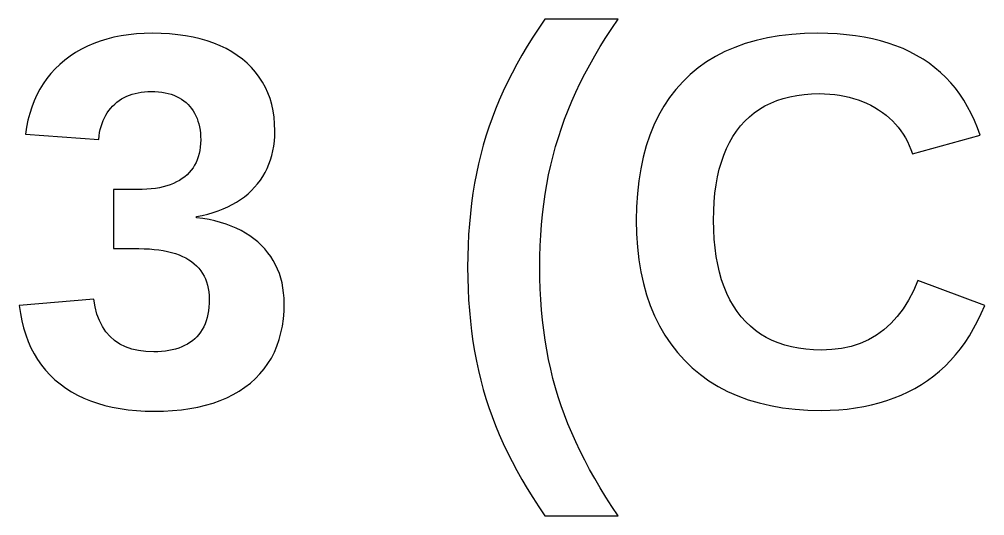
# Model space of a CAD drawing. Header units: metres. Extents: x -140 to 140, y -90 to 90.
# Drawn here: x -77.14 to -69.59, y 58.48 to 62.36 of the extents above; entities that cross this region are included whole.
import ezdxf

# ---------------------------------------------------------------- set-up
doc = ezdxf.new("R2010")
doc.units = ezdxf.units.M

msp = doc.modelspace()

# ---------------------------------------------------------------- linework, layer by layer
for p, q in [((-73.0318, 62.3646), (-73.0799, 62.2942)), ((-72.4601, 62.3646), (-73.0318, 62.3646)), ((-72.5085, 62.2933), (-72.4601, 62.3646)), ((-73.0799, 62.2942), (-73.1259, 62.2238)), ((-72.5548, 62.222), (-72.5085, 62.2933)), ((-76.5089, 62.194), (-76.5597, 62.1754)), ((-76.4561, 62.2101), (-76.5089, 62.194)), ((-76.4015, 62.2238), (-76.4561, 62.2101)), ((-76.345, 62.2349), (-76.4015, 62.2238)), ((-76.2865, 62.2436), (-76.345, 62.2349)), ((-76.2262, 62.2498), (-76.2865, 62.2436)), ((-76.1639, 62.2535), (-76.2262, 62.2498)), ((-76.0998, 62.2548), (-76.1639, 62.2535)), ((-76.0318, 62.2536), (-76.0998, 62.2548)), ((-75.9661, 62.25), (-76.0318, 62.2536)), ((-75.9027, 62.244), (-75.9661, 62.25)), ((-75.8417, 62.2356), (-75.9027, 62.244)), ((-75.783, 62.2248), (-75.8417, 62.2356)), ((-75.7266, 62.2117), (-75.783, 62.2248)), ((-75.6725, 62.1961), (-75.7266, 62.2117)), ((-75.6208, 62.1781), (-75.6725, 62.1961)), ((-73.1259, 62.2238), (-73.1698, 62.1534)), ((-72.5991, 62.1508), (-72.5548, 62.222)), ((-71.3812, 62.1988), (-71.4663, 62.1742)), ((-71.2923, 62.2189), (-71.3812, 62.1988)), ((-71.1994, 62.2346), (-71.2923, 62.2189)), ((-71.1027, 62.2458), (-71.1994, 62.2346)), ((-71.0021, 62.2525), (-71.1027, 62.2458)), ((-70.8976, 62.2548), (-71.0021, 62.2525)), ((-70.8211, 62.2536), (-70.8976, 62.2548)), ((-70.7468, 62.25), (-70.8211, 62.2536)), ((-70.6747, 62.244), (-70.7468, 62.25)), ((-70.6048, 62.2356), (-70.6747, 62.244)), ((-70.5372, 62.2248), (-70.6048, 62.2356)), ((-70.4718, 62.2117), (-70.5372, 62.2248)), ((-70.4085, 62.1961), (-70.4718, 62.2117)), ((-70.3475, 62.1781), (-70.4085, 62.1961)), ((-76.6557, 62.1308), (-76.7008, 62.1048)), ((-76.6086, 62.1543), (-76.6557, 62.1308)), ((-76.5597, 62.1754), (-76.6086, 62.1543)), ((-75.5713, 62.1577), (-75.6208, 62.1781)), ((-75.5242, 62.135), (-75.5713, 62.1577)), ((-75.4795, 62.1098), (-75.5242, 62.135)), ((-73.1698, 62.1534), (-73.2116, 62.0831)), ((-72.6413, 62.0796), (-72.5991, 62.1508)), ((-71.5475, 62.1451), (-71.6249, 62.1115)), ((-71.4663, 62.1742), (-71.5475, 62.1451)), ((-70.2887, 62.1577), (-70.3475, 62.1781)), ((-70.2322, 62.135), (-70.2887, 62.1577)), ((-70.1778, 62.1098), (-70.2322, 62.135)), ((-76.7854, 62.0452), (-76.8244, 62.012)), ((-76.744, 62.0762), (-76.7854, 62.0452)), ((-76.7008, 62.1048), (-76.744, 62.0762)), ((-75.437, 62.0823), (-75.4795, 62.1098)), ((-75.3969, 62.0523), (-75.437, 62.0823)), ((-75.3594, 62.0203), (-75.3969, 62.0523)), ((-73.2116, 62.0831), (-73.2513, 62.0127)), ((-72.6813, 62.0084), (-72.6413, 62.0796)), ((-71.6983, 62.0734), (-71.7679, 62.0309)), ((-71.6249, 62.1115), (-71.6983, 62.0734)), ((-70.1257, 62.0823), (-70.1778, 62.1098)), ((-70.0757, 62.0523), (-70.1257, 62.0823)), ((-70.028, 62.0201), (-70.0757, 62.0523)), ((-76.8609, 61.977), (-76.8949, 61.94)), ((-76.8244, 62.012), (-76.8609, 61.977)), ((-75.325, 61.9864), (-75.3594, 62.0203)), ((-75.2935, 61.9506), (-75.325, 61.9864)), ((-73.2513, 62.0127), (-73.2889, 61.9423)), ((-72.7193, 61.9373), (-72.6813, 62.0084)), ((-71.8337, 61.9839), (-71.8955, 61.9324)), ((-71.7679, 62.0309), (-71.8337, 61.9839)), ((-69.9826, 61.9855), (-70.028, 62.0201)), ((-69.9393, 61.9488), (-69.9826, 61.9855)), ((-76.9262, 61.9011), (-76.955, 61.8603)), ((-76.8949, 61.94), (-76.9262, 61.9011)), ((-75.265, 61.913), (-75.2935, 61.9506)), ((-75.2395, 61.8736), (-75.265, 61.913)), ((-73.2889, 61.9423), (-73.3244, 61.872)), ((-72.7552, 61.8663), (-72.7193, 61.9373)), ((-71.8955, 61.9324), (-71.9535, 61.8764)), ((-69.8984, 61.9098), (-69.9393, 61.9488)), ((-69.8596, 61.8685), (-69.8984, 61.9098)), ((-76.9812, 61.8176), (-77.0049, 61.773)), ((-76.955, 61.8603), (-76.9812, 61.8176)), ((-75.2171, 61.8323), (-75.2395, 61.8736)), ((-75.1976, 61.7892), (-75.2171, 61.8323)), ((-73.3244, 61.872), (-73.3578, 61.8017)), ((-72.7891, 61.7953), (-72.7552, 61.8663)), ((-71.9535, 61.8764), (-72.0073, 61.8162)), ((-69.8231, 61.825), (-69.8596, 61.8685)), ((-69.7888, 61.7792), (-69.8231, 61.825)), ((-77.0049, 61.773), (-77.0259, 61.7265)), ((-76.3607, 61.7292), (-76.3419, 61.7413)), ((-76.3419, 61.7413), (-76.3223, 61.7523)), ((-76.3223, 61.7523), (-76.302, 61.7621)), ((-76.302, 61.7621), (-76.2808, 61.7708)), ((-76.2808, 61.7708), (-76.2588, 61.7783)), ((-76.2588, 61.7783), (-76.236, 61.7846)), ((-76.236, 61.7846), (-76.2124, 61.7898)), ((-76.2124, 61.7898), (-76.188, 61.7939)), ((-76.188, 61.7939), (-76.1628, 61.7968)), ((-76.1628, 61.7968), (-76.1368, 61.7985)), ((-76.1368, 61.7985), (-76.1099, 61.7991)), ((-76.1099, 61.7991), (-76.0814, 61.7985)), ((-76.0814, 61.7985), (-76.0539, 61.7967)), ((-76.0539, 61.7967), (-76.0274, 61.7937)), ((-76.0274, 61.7937), (-76.0021, 61.7895)), ((-76.0021, 61.7895), (-75.9778, 61.7842)), ((-75.9778, 61.7842), (-75.9546, 61.7776)), ((-75.9546, 61.7776), (-75.9324, 61.7699)), ((-75.9324, 61.7699), (-75.9113, 61.7609)), ((-75.9113, 61.7609), (-75.8914, 61.7508)), ((-75.8914, 61.7508), (-75.8724, 61.7395)), ((-75.1811, 61.7443), (-75.1976, 61.7892)), ((-75.1676, 61.6975), (-75.1811, 61.7443)), ((-73.3578, 61.8017), (-73.3892, 61.7313)), ((-72.8208, 61.7243), (-72.7891, 61.7953)), ((-72.0569, 61.7522), (-72.1021, 61.6843)), ((-72.0073, 61.8162), (-72.0569, 61.7522)), ((-71.2191, 61.729), (-71.1693, 61.7455)), ((-71.1693, 61.7455), (-71.1172, 61.7589)), ((-71.1172, 61.7589), (-71.0627, 61.7693)), ((-71.0627, 61.7693), (-71.006, 61.7768)), ((-71.006, 61.7768), (-70.9468, 61.7813)), ((-70.9468, 61.7813), (-70.8854, 61.7828)), ((-70.8854, 61.7828), (-70.8448, 61.782)), ((-70.8448, 61.782), (-70.8051, 61.7798)), ((-70.8051, 61.7798), (-70.7661, 61.776)), ((-70.7661, 61.776), (-70.728, 61.7708)), ((-70.728, 61.7708), (-70.6908, 61.764)), ((-70.6908, 61.764), (-70.6543, 61.7557)), ((-70.6543, 61.7557), (-70.6187, 61.7459)), ((-70.6187, 61.7459), (-70.584, 61.7346)), ((-69.7568, 61.7312), (-69.7888, 61.7792)), ((-77.0444, 61.6781), (-77.0603, 61.6278)), ((-77.0259, 61.7265), (-77.0444, 61.6781)), ((-76.4411, 61.652), (-76.4271, 61.6694)), ((-76.4271, 61.6694), (-76.412, 61.6859)), ((-76.412, 61.6859), (-76.3958, 61.7014)), ((-76.3958, 61.7014), (-76.3786, 61.7159)), ((-76.3786, 61.7159), (-76.3607, 61.7292)), ((-75.8724, 61.7395), (-75.8546, 61.727)), ((-75.8546, 61.727), (-75.8378, 61.7133)), ((-75.8378, 61.7133), (-75.8221, 61.6984)), ((-75.8221, 61.6984), (-75.8075, 61.6824)), ((-75.8075, 61.6824), (-75.794, 61.6656)), ((-75.794, 61.6656), (-75.7818, 61.6478)), ((-75.1571, 61.6488), (-75.1676, 61.6975)), ((-73.3892, 61.7313), (-73.4184, 61.661)), ((-72.8505, 61.6534), (-72.8208, 61.7243)), ((-72.1021, 61.6843), (-72.1431, 61.6125)), ((-71.3547, 61.6619), (-71.3118, 61.6873)), ((-71.3118, 61.6873), (-71.2666, 61.7096)), ((-71.2666, 61.7096), (-71.2191, 61.729)), ((-70.584, 61.7346), (-70.55, 61.7218)), ((-70.55, 61.7218), (-70.5169, 61.7076)), ((-70.5169, 61.7076), (-70.4846, 61.6918)), ((-70.4846, 61.6918), (-70.4532, 61.6745)), ((-70.4532, 61.6745), (-70.4226, 61.6557)), ((-69.727, 61.6809), (-69.7568, 61.7312)), ((-69.6994, 61.6284), (-69.727, 61.6809)), ((-77.0603, 61.6278), (-77.0736, 61.5756)), ((-76.4861, 61.5727), (-76.4765, 61.5939)), ((-76.4765, 61.5939), (-76.4658, 61.6143)), ((-76.4658, 61.6143), (-76.454, 61.6336)), ((-76.454, 61.6336), (-76.4411, 61.652)), ((-75.7818, 61.6478), (-75.7707, 61.6292)), ((-75.7707, 61.6292), (-75.7608, 61.6096)), ((-75.7608, 61.6096), (-75.752, 61.5892)), ((-75.1496, 61.5984), (-75.1571, 61.6488)), ((-75.1451, 61.546), (-75.1496, 61.5984)), ((-73.4456, 61.5907), (-73.4706, 61.5204)), ((-73.4184, 61.661), (-73.4456, 61.5907)), ((-72.8781, 61.5826), (-72.8505, 61.6534)), ((-72.1431, 61.6125), (-72.1797, 61.5369)), ((-71.4693, 61.5678), (-71.4334, 61.6022)), ((-71.4334, 61.6022), (-71.3952, 61.6335)), ((-71.3952, 61.6335), (-71.3547, 61.6619)), ((-70.4226, 61.6557), (-70.3931, 61.6356)), ((-70.3931, 61.6356), (-70.3652, 61.6144)), ((-70.3652, 61.6144), (-70.3388, 61.5923)), ((-70.3388, 61.5923), (-70.314, 61.569)), ((-69.6741, 61.5736), (-69.6994, 61.6284)), ((-77.0844, 61.5215), (-77.0925, 61.4655)), ((-77.0736, 61.5756), (-77.0844, 61.5215)), ((-76.5084, 61.503), (-76.5021, 61.5272)), ((-76.5021, 61.5272), (-76.4947, 61.5504)), ((-76.4947, 61.5504), (-76.4861, 61.5727)), ((-75.752, 61.5892), (-75.7444, 61.5678)), ((-75.7444, 61.5678), (-75.738, 61.5455)), ((-75.738, 61.5455), (-75.7327, 61.5224)), ((-75.7327, 61.5224), (-75.7286, 61.4983)), ((-75.1436, 61.4919), (-75.1451, 61.546)), ((-73.4706, 61.5204), (-73.4936, 61.4502)), ((-72.9036, 61.5118), (-72.8781, 61.5826)), ((-72.1797, 61.5369), (-72.212, 61.4573)), ((-71.534, 61.4903), (-71.5028, 61.5305)), ((-71.5028, 61.5305), (-71.4693, 61.5678)), ((-70.314, 61.569), (-70.2907, 61.5448)), ((-70.2907, 61.5448), (-70.2689, 61.5194)), ((-70.2689, 61.5194), (-70.2486, 61.4931)), ((-69.651, 61.5166), (-69.6741, 61.5736)), ((-69.6302, 61.4573), (-69.651, 61.5166)), ((-77.0925, 61.4655), (-76.5209, 61.4247)), ((-76.5209, 61.4247), (-76.5178, 61.4518)), ((-76.5178, 61.4518), (-76.5137, 61.4779)), ((-76.5137, 61.4779), (-76.5084, 61.503)), ((-75.7286, 61.4983), (-75.7257, 61.4733)), ((-75.7257, 61.4733), (-75.724, 61.4475)), ((-75.724, 61.4475), (-75.7234, 61.4207)), ((-75.1473, 61.4115), (-75.1445, 61.4511)), ((-75.1445, 61.4511), (-75.1436, 61.4919)), ((-73.4936, 61.4502), (-73.5146, 61.3793)), ((-72.9485, 61.3697), (-72.927, 61.441)), ((-72.927, 61.441), (-72.9036, 61.5118)), ((-72.212, 61.4573), (-72.24, 61.3739)), ((-71.5888, 61.4016), (-71.5626, 61.4474)), ((-71.5626, 61.4474), (-71.534, 61.4903)), ((-70.2486, 61.4931), (-70.2299, 61.4657)), ((-70.2299, 61.4657), (-70.2127, 61.4372)), ((-70.1591, 61.3129), (-69.6302, 61.4573)), ((-75.7263, 61.3651), (-75.73, 61.3389)), ((-75.7241, 61.3924), (-75.7263, 61.3651)), ((-75.7234, 61.4207), (-75.7241, 61.3924)), ((-75.1585, 61.3357), (-75.152, 61.373)), ((-75.152, 61.373), (-75.1473, 61.4115)), ((-73.5146, 61.3793), (-73.534, 61.307)), ((-72.9683, 61.2972), (-72.9485, 61.3697)), ((-72.24, 61.3739), (-72.2637, 61.2866)), ((-71.6125, 61.3531), (-71.5888, 61.4016)), ((-70.2127, 61.4372), (-70.197, 61.4077)), ((-70.197, 61.4077), (-70.1828, 61.3771)), ((-70.1828, 61.3771), (-70.1702, 61.3455)), ((-75.7417, 61.2895), (-75.7498, 61.2663)), ((-75.7351, 61.3137), (-75.7417, 61.2895)), ((-75.73, 61.3389), (-75.7351, 61.3137)), ((-75.1772, 61.2644), (-75.1669, 61.2995)), ((-75.1669, 61.2995), (-75.1585, 61.3357)), ((-73.534, 61.307), (-73.5517, 61.2335)), ((-72.9864, 61.2236), (-72.9683, 61.2972)), ((-71.6523, 61.2478), (-71.6336, 61.3019)), ((-71.6336, 61.3019), (-71.6125, 61.3531)), ((-70.1702, 61.3455), (-70.1591, 61.3129)), ((-75.7704, 61.2231), (-75.7829, 61.203)), ((-75.7594, 61.2442), (-75.7704, 61.2231)), ((-75.7498, 61.2663), (-75.7594, 61.2442)), ((-75.2033, 61.1976), (-75.1893, 61.2304)), ((-75.1893, 61.2304), (-75.1772, 61.2644)), ((-73.5517, 61.2335), (-73.5677, 61.1586)), ((-73.0028, 61.1488), (-72.9864, 61.2236)), ((-72.2637, 61.2866), (-72.2831, 61.1955)), ((-71.6685, 61.191), (-71.6523, 61.2478)), ((-75.8291, 61.1488), (-75.8475, 61.1328)), ((-75.8123, 61.1658), (-75.8291, 61.1488)), ((-75.7968, 61.1839), (-75.8123, 61.1658)), ((-75.7829, 61.203), (-75.7968, 61.1839)), ((-75.2369, 61.1353), (-75.2192, 61.1659)), ((-75.2192, 61.1659), (-75.2033, 61.1976)), ((-73.5677, 61.1586), (-73.582, 61.0825)), ((-73.0174, 61.0729), (-73.0028, 61.1488)), ((-72.2831, 61.1955), (-72.2982, 61.1004)), ((-71.6822, 61.1315), (-71.6685, 61.191)), ((-75.961, 61.0703), (-75.9881, 61.0613)), ((-75.9354, 61.0804), (-75.961, 61.0703)), ((-75.9113, 61.0917), (-75.9354, 61.0804)), ((-75.8886, 61.1042), (-75.9113, 61.0917)), ((-75.8673, 61.1179), (-75.8886, 61.1042)), ((-75.8475, 61.1328), (-75.8673, 61.1179)), ((-75.3013, 61.0504), (-75.278, 61.0776)), ((-75.278, 61.0776), (-75.2565, 61.1059)), ((-75.2565, 61.1059), (-75.2369, 61.1353)), ((-73.582, 61.0825), (-73.5947, 61.005)), ((-73.0303, 60.9958), (-73.0174, 61.0729)), ((-72.2982, 61.1004), (-72.309, 61.0015)), ((-71.7022, 61.004), (-71.6934, 61.0691)), ((-71.6934, 61.0691), (-71.6822, 61.1315)), ((-76.2178, 61.0321), (-76.4049, 61.0321)), ((-76.4049, 61.0321), (-76.4049, 60.5703)), ((-76.1806, 61.0327), (-76.2178, 61.0321)), ((-76.1449, 61.0345), (-76.1806, 61.0327)), ((-76.1107, 61.0375), (-76.1449, 61.0345)), ((-76.0778, 61.0417), (-76.1107, 61.0375)), ((-76.0465, 61.047), (-76.0778, 61.0417)), ((-76.0165, 61.0536), (-76.0465, 61.047)), ((-75.9881, 61.0613), (-76.0165, 61.0536)), ((-75.3815, 60.9768), (-75.3531, 61)), ((-75.3531, 61), (-75.3264, 61.0245)), ((-75.3264, 61.0245), (-75.3013, 61.0504)), ((-73.5947, 61.005), (-73.6057, 60.9262)), ((-73.0415, 60.9176), (-73.0303, 60.9958)), ((-72.309, 61.0015), (-72.3154, 60.8987)), ((-71.7084, 60.9361), (-71.7022, 61.004)), ((-75.5115, 60.8978), (-75.4765, 60.9155)), ((-75.4765, 60.9155), (-75.4432, 60.9346)), ((-75.4432, 60.9346), (-75.4115, 60.955)), ((-75.4115, 60.955), (-75.3815, 60.9768)), ((-73.6057, 60.9262), (-73.6149, 60.8461)), ((-73.0509, 60.8382), (-73.0415, 60.9176)), ((-71.7121, 60.8655), (-71.7084, 60.9361)), ((-75.7111, 60.83), (-75.6678, 60.8408)), ((-75.6678, 60.8408), (-75.6263, 60.853)), ((-75.6263, 60.853), (-75.5864, 60.8666)), ((-75.5864, 60.8666), (-75.5481, 60.8815)), ((-75.5481, 60.8815), (-75.5115, 60.8978)), ((-73.6149, 60.8461), (-73.6225, 60.7646)), ((-73.0587, 60.7576), (-73.0509, 60.8382)), ((-72.3154, 60.8987), (-72.3176, 60.7921)), ((-71.7134, 60.7921), (-71.7121, 60.8655)), ((-75.7559, 60.8205), (-75.7111, 60.83)), ((-75.7559, 60.8124), (-75.7559, 60.8205)), ((-75.7061, 60.8056), (-75.7559, 60.8124)), ((-75.6581, 60.7972), (-75.7061, 60.8056)), ((-75.6119, 60.7871), (-75.6581, 60.7972)), ((-75.5675, 60.7754), (-75.6119, 60.7871)), ((-75.5249, 60.7621), (-75.5675, 60.7754)), ((-75.484, 60.747), (-75.5249, 60.7621)), ((-73.6225, 60.7646), (-73.6284, 60.6819)), ((-72.3176, 60.7921), (-72.3154, 60.6856)), ((-71.7121, 60.7174), (-71.7134, 60.7921)), ((-75.445, 60.7304), (-75.484, 60.747)), ((-75.4077, 60.712), (-75.445, 60.7304)), ((-75.3723, 60.6921), (-75.4077, 60.712)), ((-75.3386, 60.6705), (-75.3723, 60.6921)), ((-73.0647, 60.6759), (-73.0587, 60.7576)), ((-72.3154, 60.6856), (-72.3087, 60.5829)), ((-71.7083, 60.6455), (-71.7121, 60.7174)), ((-75.3067, 60.6472), (-75.3386, 60.6705)), ((-75.2767, 60.6223), (-75.3067, 60.6472)), ((-75.2484, 60.5957), (-75.2767, 60.6223)), ((-73.6284, 60.6819), (-73.6326, 60.5979)), ((-73.069, 60.593), (-73.0647, 60.6759)), ((-71.7018, 60.5764), (-71.7083, 60.6455)), ((-76.4049, 60.5703), (-76.2056, 60.5703)), ((-76.2056, 60.5703), (-76.1644, 60.5697)), ((-76.1644, 60.5697), (-76.1248, 60.5679)), ((-76.1248, 60.5679), (-76.0869, 60.5649)), ((-76.0869, 60.5649), (-76.0505, 60.5607)), ((-76.0505, 60.5607), (-76.0157, 60.5553)), ((-76.0157, 60.5553), (-75.9825, 60.5486)), ((-75.9825, 60.5486), (-75.9509, 60.5408)), ((-75.9509, 60.5408), (-75.9209, 60.5318)), ((-75.2221, 60.5677), (-75.2484, 60.5957)), ((-75.1978, 60.5386), (-75.2221, 60.5677)), ((-75.1757, 60.5083), (-75.1978, 60.5386)), ((-73.6326, 60.5979), (-73.6351, 60.5125)), ((-73.0716, 60.509), (-73.069, 60.593)), ((-72.3087, 60.5829), (-72.2975, 60.4838)), ((-71.6929, 60.51), (-71.7018, 60.5764)), ((-75.9209, 60.5318), (-75.8925, 60.5215)), ((-75.8925, 60.5215), (-75.8656, 60.5101)), ((-75.8656, 60.5101), (-75.8403, 60.4975)), ((-75.8403, 60.4975), (-75.8167, 60.4836)), ((-75.8167, 60.4836), (-75.7946, 60.4686)), ((-75.7946, 60.4686), (-75.7741, 60.4524)), ((-75.1557, 60.4768), (-75.1757, 60.5083)), ((-75.1378, 60.4442), (-75.1557, 60.4768)), ((-73.6351, 60.5125), (-73.636, 60.4259)), ((-73.0725, 60.4238), (-73.0716, 60.509)), ((-72.2975, 60.4838), (-72.2819, 60.3885)), ((-71.6813, 60.4464), (-71.6929, 60.51)), ((-75.7741, 60.4524), (-75.7553, 60.4352)), ((-75.7553, 60.4352), (-75.7381, 60.4169)), ((-75.7381, 60.4169), (-75.7226, 60.3975)), ((-75.7226, 60.3975), (-75.7087, 60.3771)), ((-75.122, 60.4104), (-75.1378, 60.4442)), ((-75.1083, 60.3754), (-75.122, 60.4104)), ((-73.636, 60.4259), (-73.6351, 60.3389)), ((-73.0716, 60.339), (-73.0725, 60.4238)), ((-72.2819, 60.3885), (-72.2618, 60.2968)), ((-71.6672, 60.3856), (-71.6813, 60.4464)), ((-71.6506, 60.3275), (-71.6672, 60.3856)), ((-75.7087, 60.3771), (-75.6964, 60.3556)), ((-75.6964, 60.3556), (-75.6857, 60.3331)), ((-75.6857, 60.3331), (-75.6767, 60.3095)), ((-75.6767, 60.3095), (-75.6694, 60.2849)), ((-75.0967, 60.3393), (-75.1083, 60.3754)), ((-75.0872, 60.302), (-75.0967, 60.3393)), ((-73.6351, 60.3389), (-73.6326, 60.2532)), ((-73.069, 60.2553), (-73.0716, 60.339)), ((-71.6313, 60.2722), (-71.6506, 60.3275)), ((-70.1164, 60.3221), (-70.1509, 60.2415)), ((-69.5936, 60.1248), (-70.1164, 60.3221)), ((-75.6694, 60.2849), (-75.6637, 60.2591)), ((-75.6637, 60.2591), (-75.6596, 60.2324)), ((-75.6596, 60.2324), (-75.6571, 60.2045)), ((-75.0799, 60.2635), (-75.0872, 60.302)), ((-75.0746, 60.2239), (-75.0799, 60.2635)), ((-73.6326, 60.2532), (-73.6284, 60.1689)), ((-73.0648, 60.1728), (-73.069, 60.2553)), ((-72.2618, 60.2968), (-72.2372, 60.2088)), ((-71.6095, 60.2197), (-71.6313, 60.2722)), ((-70.1509, 60.2415), (-70.1894, 60.1673)), ((-76.5595, 60.1757), (-77.1414, 60.1248)), ((-76.5489, 60.1146), (-76.5595, 60.1757)), ((-75.6571, 60.2045), (-75.6563, 60.1757)), ((-75.6563, 60.1757), (-75.657, 60.1441)), ((-75.0714, 60.183), (-75.0746, 60.2239)), ((-75.0704, 60.1411), (-75.0714, 60.183)), ((-73.6284, 60.1689), (-73.6225, 60.0859)), ((-73.0588, 60.0914), (-73.0648, 60.1728)), ((-72.2372, 60.2088), (-72.2082, 60.1246)), ((-71.5852, 60.1699), (-71.6095, 60.2197)), ((-71.5582, 60.123), (-71.5852, 60.1699)), ((-70.1894, 60.1673), (-70.2317, 60.0995)), ((-77.1414, 60.1248), (-77.1328, 60.0642)), ((-76.5341, 60.0584), (-76.5489, 60.1146)), ((-75.6624, 60.0847), (-75.6671, 60.0569)), ((-75.659, 60.1137), (-75.6624, 60.0847)), ((-75.657, 60.1441), (-75.659, 60.1137)), ((-75.0719, 60.0802), (-75.0704, 60.1411)), ((-73.6225, 60.0859), (-73.6149, 60.0042)), ((-73.0511, 60.0112), (-73.0588, 60.0914)), ((-72.2082, 60.1246), (-72.1747, 60.044)), ((-71.5288, 60.0788), (-71.5582, 60.123)), ((-70.2317, 60.0995), (-70.278, 60.0382)), ((-69.6205, 60.0622), (-69.5936, 60.1248)), ((-77.1328, 60.0642), (-77.1216, 60.0059)), ((-77.1216, 60.0059), (-77.1077, 59.9498)), ((-76.515, 60.007), (-76.5341, 60.0584)), ((-76.4916, 59.9606), (-76.515, 60.007)), ((-75.6806, 60.0052), (-75.6893, 59.9812)), ((-75.6731, 60.0304), (-75.6806, 60.0052)), ((-75.6671, 60.0569), (-75.6731, 60.0304)), ((-75.0845, 59.9649), (-75.0766, 60.0215)), ((-75.0766, 60.0215), (-75.0719, 60.0802)), ((-73.0417, 59.9322), (-73.0511, 60.0112)), ((-72.1747, 60.044), (-72.1367, 59.9671)), ((-71.4967, 60.0373), (-71.5288, 60.0788)), ((-71.4622, 59.9988), (-71.4967, 60.0373)), ((-70.278, 60.0382), (-70.3282, 59.9834)), ((-69.6493, 60.0021), (-69.6205, 60.0622)), ((-77.1077, 59.9498), (-77.0912, 59.896)), ((-76.464, 59.9191), (-76.4916, 59.9606)), ((-75.7109, 59.9372), (-75.7237, 59.9171)), ((-75.6994, 59.9586), (-75.7109, 59.9372)), ((-75.6893, 59.9812), (-75.6994, 59.9586)), ((-75.0954, 59.9105), (-75.0845, 59.9649)), ((-73.6149, 60.0042), (-73.6057, 59.9239)), ((-73.0306, 59.8543), (-73.0417, 59.9322)), ((-72.1367, 59.9671), (-72.0943, 59.8939)), ((-71.4255, 59.9633), (-71.4622, 59.9988)), ((-71.3865, 59.931), (-71.4255, 59.9633)), ((-71.3452, 59.9017), (-71.3865, 59.931)), ((-70.3823, 59.935), (-70.4404, 59.893)), ((-70.3282, 59.9834), (-70.3823, 59.935)), ((-69.7124, 59.8895), (-69.6799, 59.9445)), ((-69.6799, 59.9445), (-69.6493, 60.0021)), ((-77.0912, 59.896), (-77.072, 59.8443)), ((-76.4321, 59.8824), (-76.464, 59.9191)), ((-76.396, 59.8506), (-76.4321, 59.8824)), ((-75.7702, 59.8644), (-75.7883, 59.8493)), ((-75.7534, 59.8807), (-75.7702, 59.8644)), ((-75.7379, 59.8982), (-75.7534, 59.8807)), ((-75.7237, 59.9171), (-75.7379, 59.8982)), ((-75.1267, 59.8082), (-75.1095, 59.8583)), ((-75.1095, 59.8583), (-75.0954, 59.9105)), ((-73.6057, 59.9239), (-73.5947, 59.8449)), ((-73.0178, 59.7777), (-73.0306, 59.8543)), ((-72.0943, 59.8939), (-72.0474, 59.8244)), ((-71.3016, 59.8755), (-71.3452, 59.9017)), ((-71.2558, 59.8524), (-71.3016, 59.8755)), ((-70.5024, 59.8575), (-70.5683, 59.8285)), ((-70.4404, 59.893), (-70.5024, 59.8575)), ((-69.7468, 59.837), (-69.7124, 59.8895)), ((-77.072, 59.8443), (-77.0501, 59.7949)), ((-77.0501, 59.7949), (-77.0255, 59.7477)), ((-76.3556, 59.8238), (-76.396, 59.8506)), ((-76.3109, 59.8018), (-76.3556, 59.8238)), ((-76.262, 59.7847), (-76.3109, 59.8018)), ((-76.2088, 59.7724), (-76.262, 59.7847)), ((-75.9194, 59.7843), (-75.9451, 59.7777)), ((-75.8949, 59.7922), (-75.9194, 59.7843)), ((-75.8714, 59.8012), (-75.8949, 59.7922)), ((-75.849, 59.8114), (-75.8714, 59.8012)), ((-75.8277, 59.8229), (-75.849, 59.8114)), ((-75.8074, 59.8355), (-75.8277, 59.8229)), ((-75.7883, 59.8493), (-75.8074, 59.8355)), ((-75.1471, 59.7604), (-75.1267, 59.8082)), ((-73.5947, 59.8449), (-73.582, 59.7672)), ((-72.0474, 59.8244), (-71.9961, 59.7587)), ((-71.2076, 59.8324), (-71.2558, 59.8524)), ((-71.1573, 59.8154), (-71.2076, 59.8324)), ((-71.1046, 59.8015), (-71.1573, 59.8154)), ((-71.0496, 59.7908), (-71.1046, 59.8015)), ((-70.9924, 59.7831), (-71.0496, 59.7908)), ((-70.9329, 59.7784), (-70.9924, 59.7831)), ((-70.7896, 59.7801), (-70.8712, 59.7769)), ((-70.7119, 59.7898), (-70.7896, 59.7801)), ((-70.6381, 59.8059), (-70.7119, 59.7898)), ((-70.5683, 59.8285), (-70.6381, 59.8059)), ((-69.8211, 59.7395), (-69.783, 59.787)), ((-69.783, 59.787), (-69.7468, 59.837)), ((-77.0255, 59.7477), (-76.9983, 59.7028)), ((-76.1513, 59.7651), (-76.2088, 59.7724)), ((-76.0896, 59.7627), (-76.1513, 59.7651)), ((-76.0585, 59.7633), (-76.0896, 59.7627)), ((-76.0285, 59.7651), (-76.0585, 59.7633)), ((-75.9996, 59.7681), (-76.0285, 59.7651)), ((-75.9718, 59.7723), (-75.9996, 59.7681)), ((-75.9451, 59.7777), (-75.9718, 59.7723)), ((-75.1971, 59.6711), (-75.1705, 59.7146)), ((-75.1705, 59.7146), (-75.1471, 59.7604)), ((-73.582, 59.7672), (-73.5677, 59.6908)), ((-73.0033, 59.7021), (-73.0178, 59.7777)), ((-71.9961, 59.7587), (-71.9402, 59.6966)), ((-70.8712, 59.7769), (-70.9329, 59.7784)), ((-69.8611, 59.6945), (-69.8211, 59.7395)), ((-76.9983, 59.7028), (-76.9683, 59.66)), ((-76.9683, 59.66), (-76.9358, 59.6196)), ((-75.2597, 59.5905), (-75.2269, 59.6297)), ((-75.2269, 59.6297), (-75.1971, 59.6711)), ((-73.5677, 59.6908), (-73.5517, 59.6157)), ((-72.987, 59.6278), (-73.0033, 59.7021)), ((-72.9691, 59.5546), (-72.987, 59.6278)), ((-71.9402, 59.6966), (-71.8803, 59.6386)), ((-71.8803, 59.6386), (-71.8167, 59.5853)), ((-69.9466, 59.6121), (-69.9029, 59.652)), ((-69.9029, 59.652), (-69.8611, 59.6945)), ((-76.9358, 59.6196), (-76.9005, 59.5813)), ((-76.9005, 59.5813), (-76.8626, 59.5452)), ((-75.3349, 59.5185), (-75.2957, 59.5534)), ((-75.2957, 59.5534), (-75.2597, 59.5905)), ((-73.5517, 59.6157), (-73.534, 59.542)), ((-72.9494, 59.4826), (-72.9691, 59.5546)), ((-71.8167, 59.5853), (-71.7493, 59.5367)), ((-70.0396, 59.5397), (-69.9922, 59.5747)), ((-69.9922, 59.5747), (-69.9466, 59.6121)), ((-76.8626, 59.5452), (-76.822, 59.5114)), ((-76.822, 59.5114), (-76.7789, 59.4799)), ((-76.7789, 59.4799), (-76.7336, 59.451)), ((-75.4215, 59.4561), (-75.3769, 59.486)), ((-75.3769, 59.486), (-75.3349, 59.5185)), ((-73.534, 59.542), (-73.5146, 59.4696)), ((-72.928, 59.4117), (-72.9494, 59.4826)), ((-71.7493, 59.5367), (-71.6782, 59.4926)), ((-71.6782, 59.4926), (-71.6034, 59.4532)), ((-70.1925, 59.4499), (-70.1399, 59.4774)), ((-70.1399, 59.4774), (-70.0889, 59.5074)), ((-70.0889, 59.5074), (-70.0396, 59.5397)), ((-76.7336, 59.451), (-76.6861, 59.4246)), ((-76.6861, 59.4246), (-76.6363, 59.4007)), ((-75.5714, 59.382), (-75.5188, 59.4041)), ((-75.5188, 59.4041), (-75.4688, 59.4288)), ((-75.4688, 59.4288), (-75.4215, 59.4561)), ((-73.5146, 59.4696), (-73.4936, 59.3985)), ((-72.9048, 59.3414), (-72.928, 59.4117)), ((-71.6034, 59.4532), (-71.5249, 59.4185)), ((-71.5249, 59.4185), (-71.4427, 59.3884)), ((-70.3592, 59.3816), (-70.3021, 59.4019)), ((-70.3021, 59.4019), (-70.2465, 59.4247)), ((-70.2465, 59.4247), (-70.1925, 59.4499)), ((-76.6363, 59.4007), (-76.5843, 59.3793)), ((-76.5843, 59.3793), (-76.53, 59.3605)), ((-76.53, 59.3605), (-76.4735, 59.3441)), ((-76.4735, 59.3441), (-76.4148, 59.3303)), ((-76.4148, 59.3303), (-76.3538, 59.3189)), ((-75.8083, 59.3196), (-75.7451, 59.3313)), ((-75.7451, 59.3313), (-75.6845, 59.3456)), ((-75.6845, 59.3456), (-75.6266, 59.3625)), ((-75.6266, 59.3625), (-75.5714, 59.382)), ((-73.4936, 59.3985), (-73.4706, 59.3281)), ((-73.4706, 59.3281), (-73.4456, 59.2576)), ((-72.8794, 59.2708), (-72.9048, 59.3414)), ((-71.4427, 59.3884), (-71.3567, 59.3629)), ((-71.3567, 59.3629), (-71.267, 59.342)), ((-71.267, 59.342), (-71.1737, 59.3258)), ((-71.1737, 59.3258), (-71.0765, 59.3142)), ((-70.603, 59.3241), (-70.5397, 59.3349)), ((-70.5397, 59.3349), (-70.478, 59.3481)), ((-70.478, 59.3481), (-70.4178, 59.3636)), ((-70.4178, 59.3636), (-70.3592, 59.3816)), ((-76.3538, 59.3189), (-76.2906, 59.3101)), ((-76.2906, 59.3101), (-76.2252, 59.3038)), ((-76.2252, 59.3038), (-76.1575, 59.3001)), ((-76.1575, 59.3001), (-76.0876, 59.2988)), ((-76.0876, 59.2988), (-76.0138, 59.3001)), ((-76.0138, 59.3001), (-75.9426, 59.304)), ((-75.9426, 59.304), (-75.8741, 59.3105)), ((-75.8741, 59.3105), (-75.8083, 59.3196)), ((-73.4456, 59.2576), (-73.4184, 59.1871)), ((-72.8518, 59.2), (-72.8794, 59.2708)), ((-71.0765, 59.3142), (-70.9757, 59.3073)), ((-70.9757, 59.3073), (-70.8712, 59.3049)), ((-70.8712, 59.3049), (-70.8018, 59.3061)), ((-70.8018, 59.3061), (-70.734, 59.3097)), ((-70.734, 59.3097), (-70.6677, 59.3157)), ((-70.6677, 59.3157), (-70.603, 59.3241)), ((-73.4184, 59.1871), (-73.3892, 59.1166)), ((-72.8222, 59.129), (-72.8518, 59.2)), ((-73.3892, 59.1166), (-73.3578, 59.0461)), ((-72.7904, 59.0579), (-72.8222, 59.129)), ((-73.3578, 59.0461), (-73.3244, 58.9756)), ((-72.7566, 58.9865), (-72.7904, 59.0579)), ((-73.3244, 58.9756), (-73.2889, 58.905)), ((-72.7206, 58.9149), (-72.7566, 58.9865)), ((-73.2889, 58.905), (-73.2513, 58.8344)), ((-72.6824, 58.8431), (-72.7206, 58.9149)), ((-73.2513, 58.8344), (-73.2116, 58.7637)), ((-72.6422, 58.7711), (-72.6824, 58.8431)), ((-73.2116, 58.7637), (-73.1698, 58.6931)), ((-72.5999, 58.6989), (-72.6422, 58.7711)), ((-73.1698, 58.6931), (-73.1259, 58.6224)), ((-72.5554, 58.6264), (-72.5999, 58.6989)), ((-73.1259, 58.6224), (-73.0799, 58.5517)), ((-72.5088, 58.5538), (-72.5554, 58.6264)), ((-73.0799, 58.5517), (-73.0318, 58.481)), ((-72.4601, 58.481), (-72.5088, 58.5538)), ((-73.0318, 58.481), (-72.4601, 58.481))]:
    msp.add_line(p, q)

doc.saveas('drawing.dxf')
